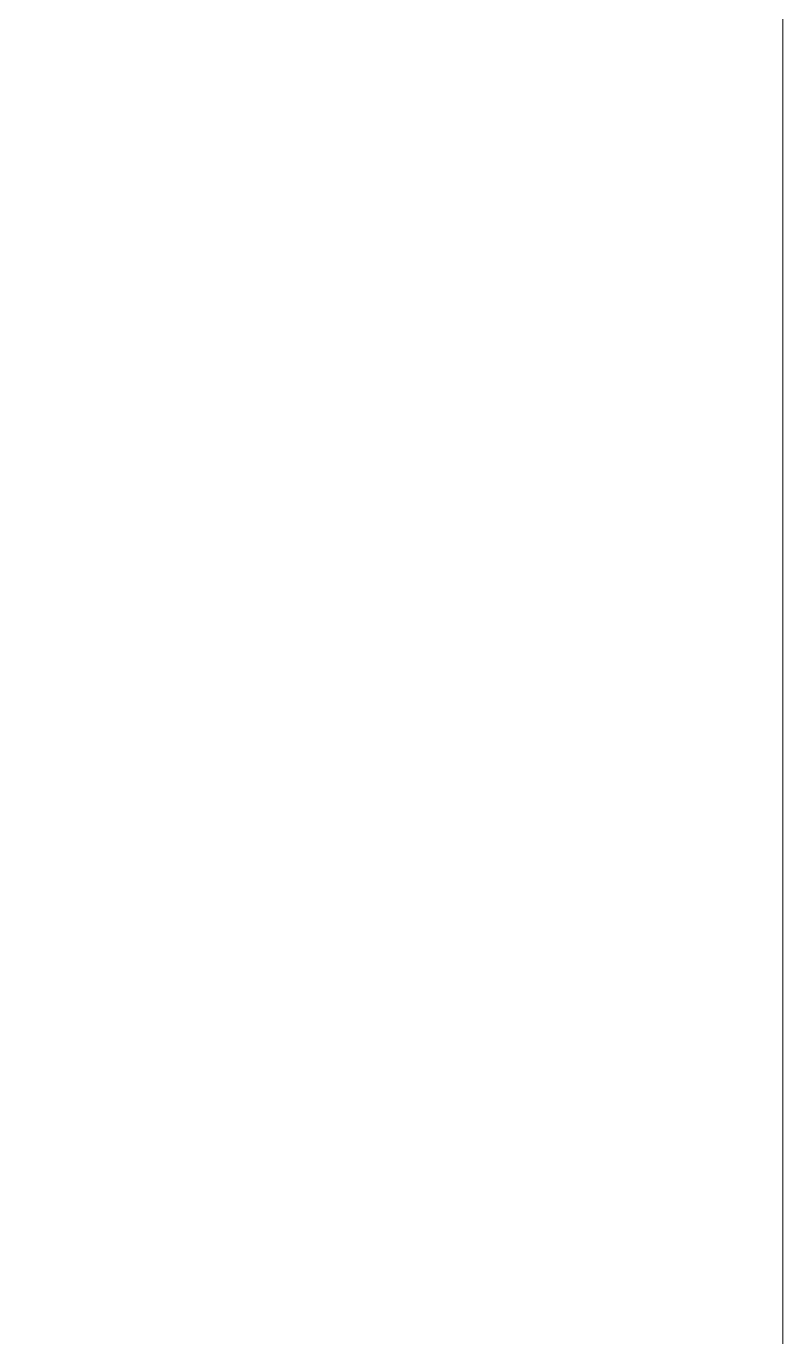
# Model space of a CAD drawing. Header units: metres. Extents: x -127.2 to -72.7, y -10.7 to 45.9.
# Drawn here: x -84.09 to -79.08, y 16.45 to 25.14 of the extents above; entities that cross this region are included whole.
import ezdxf

# ---------------------------------------------------------------- set-up
doc = ezdxf.new("R2010")
doc.units = ezdxf.units.M
doc.header["$LTSCALE"] = 0.05
doc.header["$MEASUREMENT"] = 0
doc.layers.add('ESTRUCTURA', color=3, linetype='Continuous', lineweight=18)

msp = doc.modelspace()

# ---------------------------------------------------------------- linework, layer by layer
at = {"layer": 'ESTRUCTURA'}
msp.add_lwpolyline([(-127.1893212184144, 38.28813371181232), (-79.07798426157925, 38.28813371181232), (-79.07798426157925, -1.010811989196071), (-127.1893212184144, -1.010811989196071)], close=True, dxfattribs=at)

doc.saveas('drawing.dxf')
